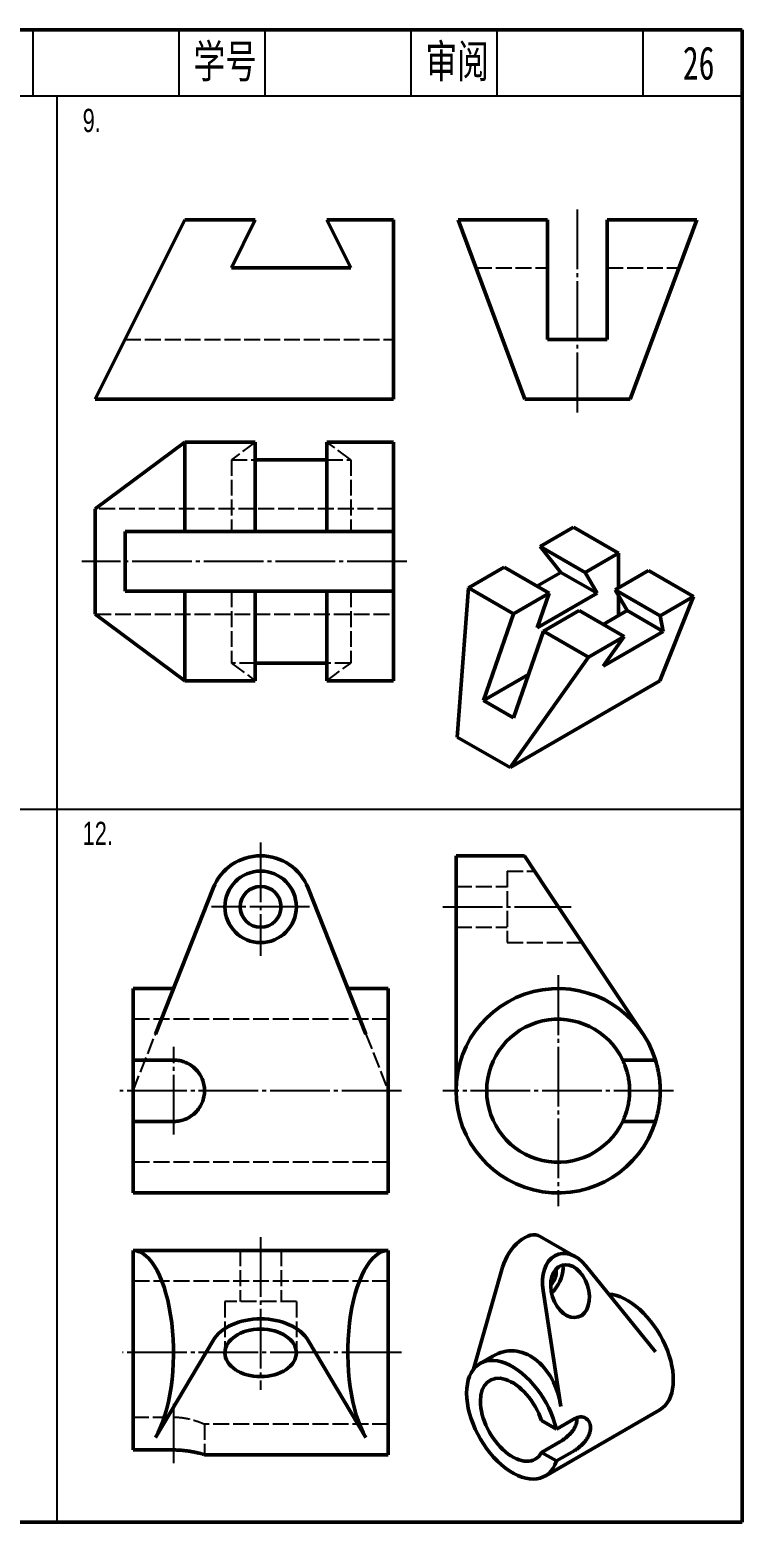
# Model space of a CAD drawing. Header units: millimetres. Extents: x 94 to 2877, y 87 to 1089.
# Drawn here: x 668.5 to 776, y 87 to 312 of the extents above; entities that cross this region are included whole.
import ezdxf

# ---------------------------------------------------------------- set-up
doc = ezdxf.new("R2010")
doc.units = ezdxf.units.MM
doc.header["$LTSCALE"] = 0.6
doc.linetypes.add('myCENTER', pattern=[18, 15, -1, 1, -1])
doc.linetypes.add('myHIDDEN', pattern=[5, 4, -1])
for name, color, linetype, lineweight in [('中心线', 7, 'myCENTER', 25), ('标题文字', 7, 'Continuous', 25), ('答案中心线', 1, 'myCENTER', 25), ('答案粗实线', 1, 'Continuous', 50), ('答案虚线', 1, 'myHIDDEN', 25), ('粗实线', 7, 'Continuous', 50), ('细实线', 7, 'Continuous', 25), ('虚线', 7, 'myHIDDEN', 25)]:
    doc.layers.add(name, color=color, linetype=linetype, lineweight=lineweight)
doc.styles.add('标题汉字1-5号', font='', dxfattribs={"width": 0.7, "height": 5})
doc.styles.add('标题汉字2-3.5号', font='', dxfattribs={"width": 0.7, "height": 3.5})
doc.styles.get('标题汉字1-5号').set_extended_font_data('SimSun')
doc.styles.get('标题汉字2-3.5号').set_extended_font_data('FZFangSong-Z02')

msp = doc.modelspace()

# ---------------------------------------------------------------- linework, layer by layer
at = {"layer": '中心线'}
for p, q in [((751.104, 254.363), (751.104, 285.161)), ((703.309, 189.499), (703.309, 172.409)), ((710.699, 179.799), (695.919, 179.799)), ((690.219, 145.459), (690.219, 158.699)), ((724.559, 152.079), (682.059, 152.079)), ((703.309, 130.005), (703.309, 106.969)), ((724.559, 112.605), (682.485, 112.605)), ((690.219, 95.914), (690.219, 104.865))]:
    msp.add_line(p, q, dxfattribs=at)
at = {"layer": '答案中心线'}
for p, q in [((725.348, 231.886), (676.348, 231.886)), ((730.794, 179.799), (750.145, 179.799)), ((748.194, 169.479), (748.194, 134.679)), ((765.594, 152.079), (730.794, 152.079))]:
    msp.add_line(p, q, dxfattribs=at)
at = {"layer": '答案粗实线'}
for p, q in [((691.848, 249.886), (678.348, 239.826)), ((691.848, 236.386), (691.848, 249.886)), ((691.848, 249.886), (702.501, 249.886)), ((702.501, 236.386), (702.501, 249.886)), ((713.301, 249.886), (723.348, 249.886)), ((713.301, 249.886), (713.301, 236.386)), ((723.348, 249.886), (723.348, 236.386)), ((702.501, 247.203), (713.301, 247.203)), ((678.348, 223.946), (678.348, 239.826)), ((682.848, 227.386), (682.848, 236.386)), ((682.848, 236.386), (691.848, 236.386)), ((691.848, 236.386), (702.501, 236.386)), ((713.301, 236.386), (702.501, 236.386)), ((713.301, 236.386), (723.348, 236.386)), ((723.348, 236.386), (723.348, 227.386)), ((691.848, 227.386), (682.848, 227.386)), ((691.848, 213.886), (691.848, 227.386)), ((702.501, 227.386), (691.848, 227.386)), ((702.501, 213.886), (702.501, 227.386)), ((702.501, 227.386), (713.301, 227.386)), ((723.348, 227.386), (713.301, 227.386)), ((713.301, 227.386), (713.301, 213.886)), ((723.348, 227.386), (723.348, 213.886)), ((678.348, 223.946), (691.848, 213.886)), ((713.301, 216.569), (702.501, 216.569)), ((702.501, 213.886), (691.848, 213.886)), ((723.348, 213.886), (713.301, 213.886))]:
    msp.add_line(p, q, dxfattribs=at)
at = {"layer": '答案粗实线', "extrusion": (0, 0.816497, 0.57735)}
for p, q in [((745.464, 234.148), (750.516, 237.065)), ((750.516, 237.065), (757.305, 233.145)), ((748.623, 230.234), (745.464, 234.148)), ((745.464, 234.148), (752.252, 230.229)), ((752.252, 230.229), (757.305, 233.145)), ((757.305, 233.145), (757.305, 227.92)), ((734.677, 227.92), (740.034, 231.012)), ((746.822, 227.093), (740.034, 231.012)), ((745.003, 228.143), (748.623, 230.234)), ((748.623, 230.234), (754.063, 227.093)), ((752.252, 230.229), (754.063, 227.093)), ((761.83, 230.533), (756.778, 227.616)), ((761.83, 230.533), (768.618, 226.613)), ((734.677, 227.92), (732.947, 205.403)), ((741.465, 224.001), (734.677, 227.92)), ((756.778, 227.616), (763.566, 223.697)), ((758.588, 224.48), (756.778, 227.616)), ((741.465, 224.001), (746.822, 227.093)), ((754.063, 227.093), (745.012, 221.868)), ((745.012, 221.868), (746.822, 227.093)), ((757.305, 226.704), (757.305, 223.739)), ((768.618, 226.613), (763.56, 213.857)), ((768.618, 226.613), (763.566, 223.697)), ((736.94, 210.937), (741.465, 224.001)), ((751.347, 224.48), (745.991, 221.388)), ((758.136, 220.561), (751.347, 224.48)), ((754.968, 222.39), (758.588, 224.48)), ((758.588, 224.48), (764.027, 221.34)), ((763.566, 223.697), (764.027, 221.34)), ((745.991, 221.388), (741.465, 208.324)), ((752.779, 217.469), (745.991, 221.388)), ((758.136, 220.561), (752.779, 217.469)), ((764.027, 221.34), (754.976, 216.114)), ((754.976, 216.114), (758.136, 220.561)), ((740.932, 200.793), (752.779, 217.469)), ((736.94, 210.937), (743.728, 214.856)), ((740.932, 200.793), (763.56, 213.857)), ((741.465, 208.324), (736.94, 210.937)), ((740.932, 200.793), (732.947, 205.403)), ((745.495, 130.12), (750.816, 127.048)), ((739.824, 125.488), (735.415, 110.077)), ((752.37, 125.685), (762.886, 112.7)), ((748.601, 104.452), (745.926, 121.965)), ((738.352, 112.078), (736.413, 110.958)), ((763.537, 103.986), (746.213, 93.984)), ((745.696, 102.342), (747.924, 101.055)), ((750.695, 102.656), (747.924, 101.055)), ((748.468, 99.141), (745.696, 97.541)), ((747.924, 96.254), (745.696, 97.541)), ((750.695, 97.855), (747.924, 96.254))]:
    msp.add_line(p, q, dxfattribs=at)
at = {"layer": '答案粗实线', "extrusion": (0, 1, 0)}
for p, q in [((732.794, 187.499), (732.794, 182.633)), ((732.794, 187.499), (743.115, 187.499)), ((746.355, 182.633), (743.115, 187.499)), ((732.794, 182.633), (732.794, 152.079)), ((761.013, 160.613), (746.355, 182.633)), ((757.933, 156.699), (762.884, 156.699)), ((762.884, 147.459), (757.933, 147.459))]:
    msp.add_line(p, q, dxfattribs=at)
at = {"layer": '答案粗实线'}
for radius, start, end in [(15.4, 17.4576, 180), (10.78, 25.37693, 334.62307), (15.4, 180, 342.5424)]:
    msp.add_arc((748.194, 152.079), radius, start, end, dxfattribs=at)
for centre, major_axis, ratio, start_param, end_param in [((743.045, 125.876), (2.45, 4.244), 0.5773503, 0, 1.9793925), ((749.996, 121.863), (-1.776, 5.567), 0.6761415, 5.2356142, 7.6236029), ((746.51, 123.876), (0.98, 1.697), 0.5773503, 4.3529007, 5.4977871), ((746.51, 123.876), (1.715, 2.97), 0.5773503, 4.2191521, 5.4977871), ((746.51, 123.876), (0.98, 1.697), 0.5773503, 5.4977871, 5.8106099), ((746.51, 123.876), (1.715, 2.97), 0.5773503, 5.4977871, 5.6950595), ((758.637, 112.473), (4.9, -8.487), 0.5773503, 0, 2.7729396), ((741.313, 102.471), (-0.286, 10.384), 0.7171387, 4.8845448, 6.6534214), ((741.313, 102.471), (4.9, -8.487), 0.5773503, 1.0900908, 3.9269908), ((741.313, 102.471), (3.43, -5.941), 0.5773503, 1.2283092, 6.6256724), ((741.313, 102.471), (4.9, -8.487), 0.5773503, 3.9269908, 6.7638908)]:
    msp.add_ellipse(centre, major_axis=major_axis, ratio=ratio, start_param=start_param, end_param=end_param, dxfattribs=at)
msp.add_ellipse((749.996, 121.863), major_axis=(-1.243, 3.897), ratio=0.6761415, dxfattribs=at)
for points, knots in [([(757.933, 156.699), (757.933, 156.699), (757.947, 156.671), (758.002, 156.552), (758.043, 156.462), (758.145, 156.225), (758.206, 156.078), (758.334, 155.74), (758.402, 155.549), (758.531, 155.143), (758.597, 154.914), (758.721, 154.413), (758.778, 154.142), (758.873, 153.574), (758.911, 153.277), (758.961, 152.676), (758.974, 152.373), (758.974, 151.785), (758.961, 151.483), (758.911, 150.882), (758.873, 150.585), (758.778, 150.017), (758.721, 149.746), (758.597, 149.245), (758.531, 149.015), (758.402, 148.609), (758.334, 148.418), (758.206, 148.081), (758.145, 147.934), (758.043, 147.697), (758.002, 147.607), (757.947, 147.488), (757.933, 147.459), (757.933, 147.459)], [0, 0, 0, 0, 1.1471711, 1.1471711, 2.2943422, 2.2943422, 3.4415134, 3.4415134, 4.5886845, 4.5886845, 5.7342872, 5.7342872, 6.8798899, 6.8798899, 8.0254926, 8.0254926, 9.1710953, 9.1710953, 10.316698, 10.316698, 11.4623007, 11.4623007, 12.6079034, 12.6079034, 13.7535061, 13.7535061, 14.9006773, 14.9006773, 16.0478484, 16.0478484, 17.1950195, 17.1950195, 18.3421906, 18.3421906, 18.3421906, 18.3421906]), ([(763.594, 152.079), (763.594, 152.371), (763.585, 152.673), (763.55, 153.271), (763.524, 153.568), (763.458, 154.137), (763.419, 154.409), (763.333, 154.912), (763.287, 155.142), (763.199, 155.55), (763.153, 155.742), (763.066, 156.081), (763.025, 156.228), (762.957, 156.464), (762.929, 156.553), (762.893, 156.671), (762.884, 156.699), (762.884, 156.699)], [-9.1012982, -9.1012982, -9.1012982, -9.1012982, -7.9638054, -7.9638054, -6.8263126, -6.8263126, -5.6888198, -5.6888198, -4.551327, -4.551327, -3.4134953, -3.4134953, -2.2756635, -2.2756635, -1.1378318, -1.1378318, 0, 0, 0, 0]), ([(763.594, 152.079), (763.594, 151.787), (763.585, 151.486), (763.55, 150.888), (763.524, 150.591), (763.458, 150.022), (763.419, 149.75), (763.333, 149.247), (763.287, 149.017), (763.199, 148.609), (763.153, 148.417), (763.066, 148.078), (763.025, 147.931), (762.957, 147.695), (762.929, 147.605), (762.893, 147.488), (762.884, 147.459), (762.884, 147.459)], [9.1012982, 9.1012982, 9.1012982, 9.1012982, 10.238791, 10.238791, 11.3762838, 11.3762838, 12.5137766, 12.5137766, 13.6512694, 13.6512694, 14.7891012, 14.7891012, 15.9269329, 15.9269329, 17.0647647, 17.0647647, 18.2025965, 18.2025965, 18.2025965, 18.2025965]), ([(750.987, 102.794), (751.005, 102.688), (751.015, 102.58), (751.015, 102.319), (750.996, 102.157), (750.92, 101.827), (750.863, 101.659), (750.713, 101.327), (750.621, 101.163), (750.414, 100.847), (750.298, 100.695), (750.057, 100.413), (749.923, 100.271), (749.64, 99.999), (749.491, 99.868), (749.19, 99.624), (749.037, 99.511), (748.743, 99.307), (748.6, 99.217), (748.468, 99.141)], [8.360393, 8.360393, 8.360393, 8.360393, 9.1710953, 9.1710953, 10.316698, 10.316698, 11.4623007, 11.4623007, 12.6079034, 12.6079034, 13.7535061, 13.7535061, 14.9006773, 14.9006773, 16.0478484, 16.0478484, 17.1950195, 17.1950195, 18.3421906, 18.3421906, 18.3421906, 18.3421906]), ([(753.093, 101.271), (753.093, 101.423), (753.077, 101.574), (753.008, 101.864), (752.956, 102.001), (752.82, 102.253), (752.736, 102.366), (752.545, 102.562), (752.439, 102.644), (752.215, 102.773), (752.091, 102.824), (751.825, 102.892), (751.684, 102.908), (751.398, 102.901), (751.252, 102.878), (750.966, 102.793), (750.827, 102.732), (750.695, 102.656)], [-9.1012982, -9.1012982, -9.1012982, -9.1012982, -7.9638054, -7.9638054, -6.8263126, -6.8263126, -5.6888198, -5.6888198, -4.551327, -4.551327, -3.4134953, -3.4134953, -2.2756635, -2.2756635, -1.1378318, -1.1378318, 0, 0, 0, 0]), ([(753.093, 101.271), (753.093, 101.119), (753.077, 100.958), (753.008, 100.625), (752.956, 100.454), (752.82, 100.115), (752.736, 99.946), (752.545, 99.619), (752.439, 99.461), (752.215, 99.166), (752.091, 99.018), (751.825, 98.734), (751.684, 98.598), (751.398, 98.345), (751.252, 98.228), (750.966, 98.021), (750.827, 97.931), (750.695, 97.855)], [9.1012982, 9.1012982, 9.1012982, 9.1012982, 10.238791, 10.238791, 11.3762838, 11.3762838, 12.5137766, 12.5137766, 13.6512694, 13.6512694, 14.7891012, 14.7891012, 15.9269329, 15.9269329, 17.0647647, 17.0647647, 18.2025965, 18.2025965, 18.2025965, 18.2025965])]:
    msp.add_open_spline(points, degree=3, knots=knots, dxfattribs=at)
at = {"layer": '答案虚线'}
for p, q in [((702.501, 249.886), (698.901, 247.203)), ((716.901, 247.203), (713.301, 249.886)), ((698.901, 247.203), (702.501, 247.203)), ((698.901, 247.203), (698.901, 236.386)), ((713.301, 247.203), (716.901, 247.203)), ((716.901, 247.203), (716.901, 236.386)), ((723.348, 239.826), (678.348, 239.826)), ((698.901, 227.386), (698.901, 216.569)), ((716.901, 227.386), (716.901, 216.569)), ((678.348, 223.946), (723.348, 223.946)), ((698.901, 216.569), (702.501, 213.886)), ((702.501, 216.569), (698.901, 216.569)), ((716.901, 216.569), (713.301, 216.569)), ((713.301, 213.886), (716.901, 216.569))]:
    msp.add_line(p, q, dxfattribs=at)
at = {"layer": '答案虚线', "extrusion": (0, 1, 0)}
for p, q in [((740.494, 185.189), (740.494, 174.409)), ((740.494, 185.189), (744.653, 185.189)), ((732.794, 182.879), (740.494, 182.879)), ((732.794, 176.719), (740.494, 176.719)), ((740.494, 174.409), (751.829, 174.409))]:
    msp.add_line(p, q, dxfattribs=at)
at = {"layer": '粗实线'}
for p, q in [((775.96, 312.032), (465.96, 312.032)), ((775.96, 87.032), (775.96, 312.032)), ((684.059, 128.005), (684.059, 97.914)), ((696.149, 128.005), (684.059, 128.005)), ((710.468, 128.005), (696.149, 128.005)), ((722.559, 128.005), (710.468, 128.005)), ((722.559, 97.205), (722.559, 128.005)), ((687.435, 99.785), (696.149, 114.443)), ((710.468, 114.443), (719.182, 99.785)), ((690.219, 97.914), (684.059, 97.914)), ((722.559, 97.205), (694.839, 97.205)), ((465.96, 87.032), (775.96, 87.032))]:
    msp.add_line(p, q, dxfattribs=at)
at = {"layer": '粗实线', "extrusion": (0, 1, 0)}
for p, q in [((678.348, 256.363), (691.848, 283.363)), ((702.501, 283.363), (691.848, 283.363)), ((698.901, 276.163), (702.501, 283.363)), ((723.348, 283.363), (713.301, 283.363)), ((713.301, 283.363), (716.901, 276.163)), ((723.348, 283.363), (723.348, 256.363)), ((733.104, 283.363), (743.164, 256.363)), ((746.604, 283.363), (733.104, 283.363)), ((746.604, 265.363), (746.604, 283.363)), ((769.104, 283.363), (755.604, 283.363)), ((755.604, 283.363), (755.604, 265.363)), ((759.044, 256.363), (769.104, 283.363)), ((716.901, 276.163), (698.901, 276.163)), ((755.604, 265.363), (746.604, 265.363)), ((678.348, 256.363), (723.348, 256.363)), ((759.044, 256.363), (743.164, 256.363)), ((687.435, 160.613), (696.149, 182.633)), ((710.468, 182.633), (719.182, 160.613)), ((684.059, 167.479), (684.059, 156.699)), ((690.153, 167.479), (684.059, 167.479)), ((722.559, 167.479), (716.465, 167.479)), ((722.559, 136.679), (722.559, 167.479)), ((684.059, 147.459), (684.059, 156.699)), ((690.219, 156.699), (684.059, 156.699)), ((684.059, 147.459), (684.059, 136.679)), ((690.219, 147.459), (684.059, 147.459)), ((722.559, 136.679), (684.059, 136.679))]:
    msp.add_line(p, q, dxfattribs=at)
at = {"layer": '粗实线'}
for radius in [5.39, 3.08]:
    msp.add_circle((703.309, 179.799), radius, dxfattribs=at)
msp.add_arc((703.309, 179.799), 7.7, 21.58916, 158.41084, dxfattribs=at)
for centre, major_axis, ratio, start_param, end_param in [((684.059, 112.605), (0, -15.4), 0.3957092, 0.5873179, 3.1415927), ((722.559, 112.605), (0, 15.4), 0.3957092, 0, 2.5542748), ((703.309, 112.557), (7.7, 0), 0.6656781, 0.376802, 2.7647907)]:
    msp.add_ellipse(centre, major_axis=major_axis, ratio=ratio, start_param=start_param, end_param=end_param, dxfattribs=at)
msp.add_ellipse((703.309, 112.557), major_axis=(-5.39, 0), ratio=0.6656781, dxfattribs=at)
for points, knots in [([(694.839, 152.079), (694.839, 152.371), (694.81, 152.673), (694.693, 153.271), (694.603, 153.568), (694.367, 154.137), (694.22, 154.409), (693.881, 154.912), (693.689, 155.142), (693.281, 155.55), (693.051, 155.742), (692.548, 156.081), (692.276, 156.228), (691.707, 156.464), (691.41, 156.553), (690.812, 156.671), (690.511, 156.699), (690.219, 156.699)], [-9.1012982, -9.1012982, -9.1012982, -9.1012982, -7.9638054, -7.9638054, -6.8263126, -6.8263126, -5.6888198, -5.6888198, -4.551327, -4.551327, -3.4134953, -3.4134953, -2.2756635, -2.2756635, -1.1378318, -1.1378318, 0, 0, 0, 0]), ([(694.839, 152.079), (694.839, 151.787), (694.81, 151.486), (694.693, 150.888), (694.603, 150.591), (694.367, 150.022), (694.22, 149.75), (693.881, 149.247), (693.689, 149.017), (693.281, 148.609), (693.051, 148.417), (692.548, 148.078), (692.276, 147.931), (691.707, 147.695), (691.41, 147.605), (690.812, 147.488), (690.511, 147.459), (690.219, 147.459)], [9.1012982, 9.1012982, 9.1012982, 9.1012982, 10.238791, 10.238791, 11.3762838, 11.3762838, 12.5137766, 12.5137766, 13.6512694, 13.6512694, 14.7891012, 14.7891012, 15.9269329, 15.9269329, 17.0647647, 17.0647647, 18.2025965, 18.2025965, 18.2025965, 18.2025965]), ([(694.839, 97.205), (694.839, 97.205), (694.81, 97.213), (694.693, 97.248), (694.603, 97.274), (694.367, 97.34), (694.22, 97.38), (693.881, 97.465), (693.689, 97.511), (693.281, 97.6), (693.051, 97.646), (692.548, 97.733), (692.276, 97.773), (691.707, 97.842), (691.41, 97.869), (690.812, 97.905), (690.511, 97.914), (690.219, 97.914)], [-9.1012982, -9.1012982, -9.1012982, -9.1012982, -7.9638054, -7.9638054, -6.8263126, -6.8263126, -5.6888198, -5.6888198, -4.551327, -4.551327, -3.4134953, -3.4134953, -2.2756635, -2.2756635, -1.1378318, -1.1378318, 0, 0, 0, 0])]:
    msp.add_open_spline(points, degree=3, knots=knots, dxfattribs=at)
at = {"layer": '细实线'}
for p, q in [((668.96, 312.032), (668.96, 302.032)), ((690.96, 312.032), (690.96, 302.032)), ((703.96, 312.032), (703.96, 302.032)), ((725.96, 312.032), (725.96, 302.032)), ((738.96, 312.032), (738.96, 302.032)), ((760.96, 312.032), (760.96, 302.032)), ((775.96, 302.032), (465.96, 302.032)), ((672.627, 87.032), (672.627, 302.032)), ((465.96, 194.532), (775.96, 194.532))]:
    msp.add_line(p, q, dxfattribs=at)
at = {"layer": '虚线', "extrusion": (0, 1, 0)}
for p, q in [((735.786, 276.163), (746.604, 276.163)), ((755.604, 276.163), (766.421, 276.163)), ((682.848, 265.363), (723.348, 265.363)), ((722.559, 162.859), (684.059, 162.859)), ((684.059, 152.079), (687.435, 160.613)), ((719.182, 160.613), (722.559, 152.079)), ((722.559, 141.299), (684.059, 141.299))]:
    msp.add_line(p, q, dxfattribs=at)
at = {"layer": '虚线'}
for p, q in [((700.229, 128.005), (700.229, 120.305)), ((706.389, 128.005), (706.389, 120.305)), ((722.559, 123.385), (684.059, 123.385)), ((708.699, 120.305), (697.919, 120.305)), ((697.919, 120.305), (697.919, 112.557)), ((708.699, 120.305), (708.699, 112.557)), ((684.059, 102.865), (690.219, 102.865)), ((722.559, 101.825), (694.839, 101.825)), ((694.839, 101.825), (694.839, 97.205))]:
    msp.add_line(p, q, dxfattribs=at)
msp.add_open_spline([(690.219, 102.865), (690.513, 102.865), (690.816, 102.851), (691.416, 102.796), (691.713, 102.755), (692.281, 102.653), (692.552, 102.592), (693.053, 102.464), (693.282, 102.396), (693.688, 102.267), (693.879, 102.201), (694.217, 102.077), (694.364, 102.02), (694.601, 101.925), (694.691, 101.887), (694.81, 101.837), (694.839, 101.825), (694.839, 101.825)], degree=3, knots=[0, 0, 0, 0, 1.1471711, 1.1471711, 2.2943422, 2.2943422, 3.4415134, 3.4415134, 4.5886845, 4.5886845, 5.7342872, 5.7342872, 6.8798899, 6.8798899, 8.0254926, 8.0254926, 9.1710953, 9.1710953, 9.1710953, 9.1710953], dxfattribs=at)

# ---------------------------------------------------------------- texts
at = {"layer": '标题文字', "width": 0.7}
for s, height, style, p in [('学号', 5, '标题汉字1-5号', (693.185, 304.797)), ('审阅', 5, '标题汉字1-5号', (728.185, 304.797)), ('26', 5, '标题汉字1-5号', (767.017, 304.528)), ('9.', 3.5, '标题汉字2-3.5号', (676.464, 296.626)), ('12.', 3.5, '标题汉字2-3.5号', (676.464, 189.126))]:
    msp.add_text(s, height=height, dxfattribs=dict(at, style=style)).set_placement(p)

doc.saveas('drawing.dxf')
